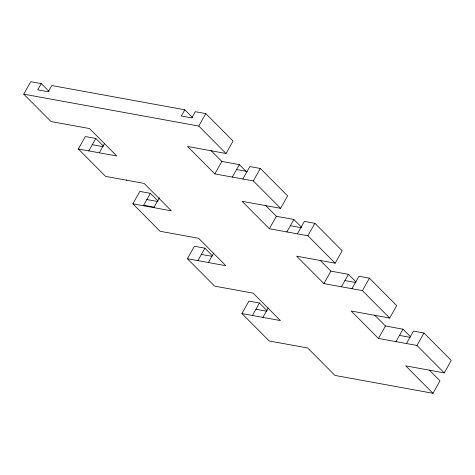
<?xml version="1.0" encoding="UTF-8"?>
<svg xmlns="http://www.w3.org/2000/svg" width="475" height="475" viewBox="0 0 475 475"><rect width="100%" height="100%" fill="white"/><g stroke="black" fill="none" stroke-linecap="round" stroke-linejoin="round"><path stroke-width="0.71" d="M103.532 146.235L95.813 138.468L85.31 136.557L78.31 148.978L116.82 155.996L89.549 128.571L51.039 121.552L23.75 94.163L30.768 81.706L41.272 83.624L48.99 91.384M41.272 83.624L37.763 89.852L48.266 91.764L51.775 85.536L184.805 109.79L192.523 117.551M88.813 150.89L95.813 138.468M99.317 152.808L104.559 143.498M126.599 180.215L126.873 179.722M184.805 109.79L181.296 116.013L191.799 117.931L195.308 111.702L205.806 113.62L233.083 141.039L226.058 153.496L187.554 146.478L214.825 173.903L253.335 180.922L280.606 208.347L287.624 195.89L260.353 168.465L249.85 166.553L242.832 179.004M212.616 255.93L204.897 248.164L194.394 246.252L187.376 258.709L225.886 265.727L198.615 238.302L160.105 231.283L132.863 203.811L139.852 191.401L150.355 193.319L158.074 201.079M150.355 193.319L143.646 205.23L154.143 207.148M23.75 94.163L198.787 126.071L205.806 113.62M153.87 207.64L159.458 197.725M214.825 173.903L221.843 161.447L239.347 164.635L246.549 171.879M232.328 177.092L239.347 164.635M197.879 260.621L204.897 248.164M253.335 180.922L260.353 168.465M208.382 262.538L213.649 253.193M280.606 208.347L242.096 201.323L269.367 228.748L276.385 216.291L293.888 219.486L301.607 227.246M286.87 231.937L293.888 219.486M429.204 369.972L440.01 380.837L432.992 393.294L334.97 375.422L307.699 347.997L269.194 340.979L241.917 313.553L248.942 301.097L259.439 303.014L267.158 310.775M297.374 233.854L304.392 221.398L314.895 223.315L342.166 250.735L335.148 263.192L296.637 256.173L323.908 283.599L362.419 290.617L389.69 318.042L396.708 305.585L369.437 278.16L358.934 276.248L351.916 288.699M252.421 315.471L259.439 303.014M269.367 228.748L307.877 235.766L314.895 223.315M262.924 317.383L268.191 308.043M323.908 283.599L330.927 271.142L348.43 274.33L356.149 282.091M341.412 286.787L348.43 274.33M362.419 290.617L369.437 278.16M389.69 318.042L351.179 311.018L378.45 338.443L385.468 325.987L402.972 329.181L410.691 336.941M395.954 341.638L402.972 329.181M406.457 343.55L413.476 331.093L423.979 333.011L451.25 360.43L444.232 372.887L405.721 365.869L432.992 393.294M378.45 338.443L416.961 345.462L423.979 333.011M236.592 169.522L247.095 171.433M92.304 144.697L102.808 146.615M146.846 199.547L157.35 201.459M290.379 225.714L300.883 227.626M132.863 203.811L171.374 210.829L144.103 183.403L105.593 176.385L78.31 148.978M201.388 254.392L211.892 256.31M344.921 280.559L355.425 282.477M255.93 309.243L266.433 311.155M399.463 335.409L409.967 337.321M241.917 313.553L280.428 320.577L253.157 293.152L214.647 286.134L187.376 258.709M198.787 126.071L226.058 153.496M307.877 235.766L335.148 263.192M416.961 345.462L444.232 372.887M211.037 150.581L221.843 161.447M265.578 205.426L276.385 216.291M320.12 260.276L330.927 271.142M374.662 315.121L385.468 325.987"/></g></svg>
